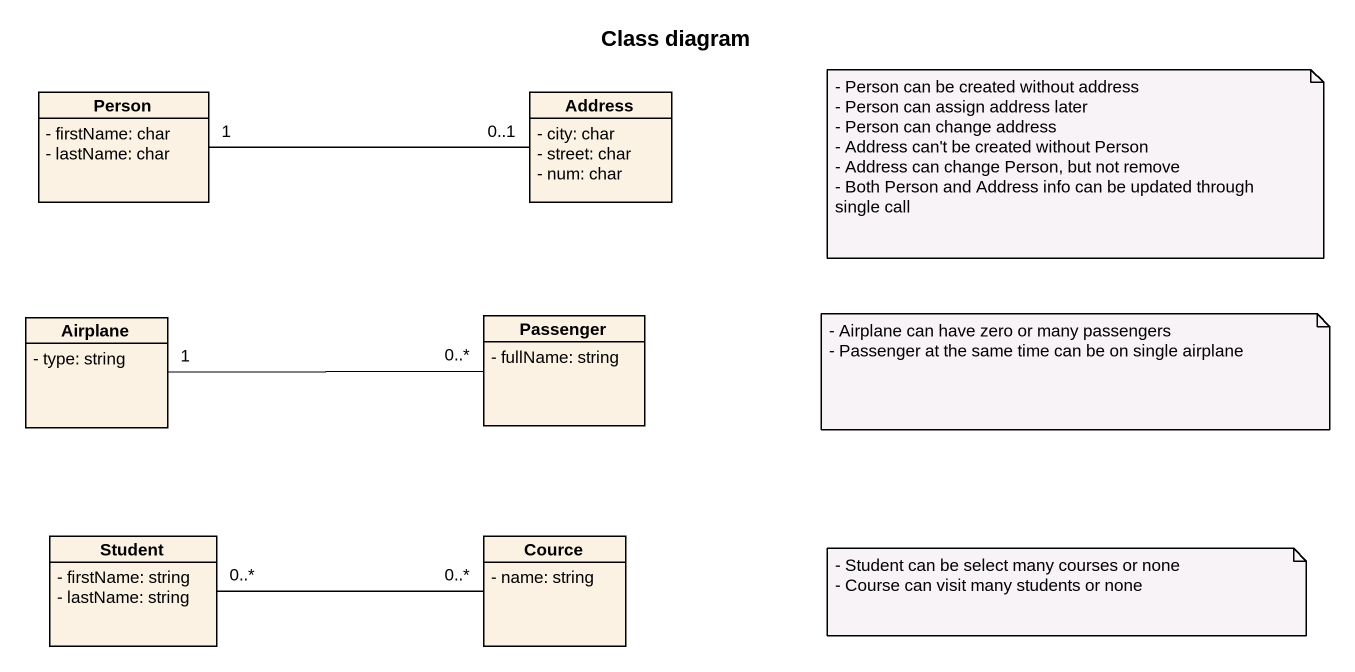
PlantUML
@startuml
title Class diagram
hide circle
hide empty members
skinparam classAttributeIconSize 0
class "Person" as Person_ {
  - firstName: char
  - lastName: char
}
class Address {
  - city: char
  - street: char
  - num: char
}
class Airplane {
  - type: string
}
class Passenger {
  - fullName: string
}
class Student {
  - firstName: string
  - lastName: string
}
class Cource {
  - name: string
}
Address "0..1" -left- "1" Person_
Airplane "1" -right- "0..*" Passenger
Student "0..*" -right- "0..*" Cource
note as N1
  - Person can be created without address
  - Person can assign address later
  - Person can change address
  - Address can't be created without Person
  - Address can change Person, but not remove
  - Both Person and Address info can be updated through single call
end note
note as N2
  - Airplane can have zero or many passengers
  - Passenger at the same time can be on single airplane
end note
note as N3
  - Student can be select many courses or none
  - Course can visit many students or none
end note
@enduml
